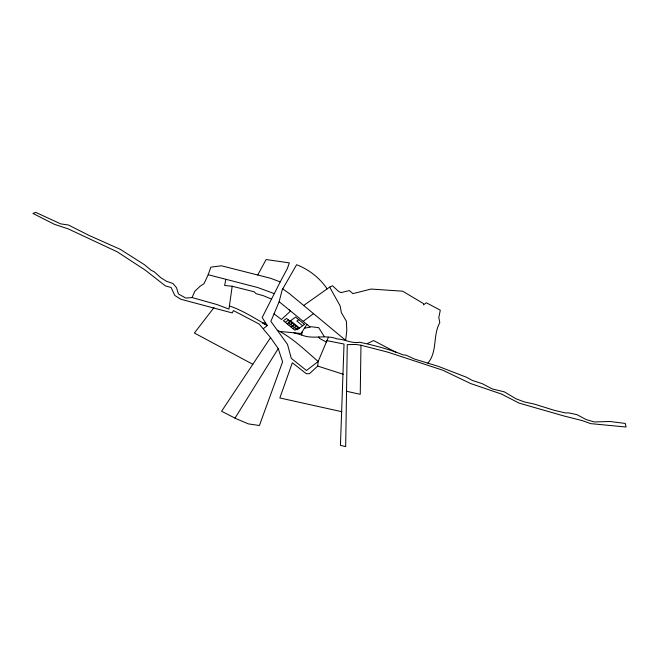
<?xml version="1.0" encoding="UTF-8"?>
<svg xmlns="http://www.w3.org/2000/svg" width="659" height="659" viewBox="0 0 659 659"><rect width="100%" height="100%" fill="white"/><g stroke="black" fill="none" stroke-linecap="round" stroke-linejoin="round"><path stroke-width="0.99" d="M341.757 411.702L279.844 397.962L292.332 362.755L306.295 373.694L309.425 373.702L317.712 366.075L318.165 361.486L326.93 340.67L344.031 344.039L340.439 445.36L345.678 446.613L347.26 344.624L355.835 344.459L360.975 345.225L360.251 394.321L346.543 391.273M225.806 279.424L224.637 285.479L232.19 286.253L228.97 309.104L217.033 304.565L192.082 297.563L185.805 298.066L178.457 294.005L176.53 287.736L172.971 283.535L166.233 281.162L160.425 277.414L154.47 271.969L150.911 270.116L144.552 264.778L120.309 249.349L89.146 235.469L68.503 225.024L60.752 223.887L35.726 212.387L32.95 213.458L54.31 224.274L68.256 228.895L117.228 251.82L145.161 270.066L165.425 285.915L171.118 287.481L174.75 295.413L180.879 299.277L232.207 312.918L233.418 310.57L259.209 324.08L270.544 337.622L278.23 348.619L282.604 361.816L259.399 425.516L248.361 423.885L236.153 418.712L221.589 411.241L270.544 337.622M360.975 345.225L387.822 352.145L442.93 370.267L470.641 383.546L501.408 394.024L519.07 403.102L563.923 415.969L582.284 420.607L590.719 423.638L626.05 427.007L625.251 423.432L609.954 421.496L594.286 421.941L586.156 419.585L577.037 414.692L568.766 412.888L565.29 412.905L554.466 410.368L534.54 404.165L524.235 401.891L516.005 398.786L504.242 391.825L492.331 388.95L482.124 383.62L472.297 380.432L466.687 377.343L438.383 366.371L414.527 359.064L405.862 355.077L403.201 354.921C389.123 349.105 374.427 345.464 359.723 342.243C351.832 343.817 344.871 339.237 337.07 338.94C325.447 334.179 313.124 339.896 301.624 334.986L302.275 331.65M277.439 330.25C292.72 337.952 305.191 350.3 318.165 361.486L306.493 370.49L291.294 358.381L287.513 344.402L270.865 321.37L279.144 301.715L282.184 289.845L296.608 264.729C308.766 269.399 319.895 277.999 327.128 288.897M192.082 297.563L194.817 291.311L199.965 286.36L204.076 283.568L208.195 274.721L210.855 267.159L221.416 265.783L270.445 278.238L280.232 281.904L287.349 268.551L289.342 262.867L266.129 259.539L257.735 274.968M328.33 337.334L326.345 342.062L319.615 338.462L318.783 336.93M229.39 305.933C242.916 310.488 254.844 318.412 267.117 325.315L262.175 317.506L280.232 281.904M427.864 363.15C437.708 351.552 432.584 335.447 439.8 322.655L438.803 317.622L440.294 310.158L426.291 302.753L423.548 304.87L423.473 303.577L402.624 291.179L371.075 289.062L352.911 293.634L349.385 290.578L340.843 292.637L338.224 291.056L332.523 285.767L329.673 287.093L303.692 305.471M235.016 418.127L278.23 348.619M306.888 324.393L301.097 333.503L280.462 331.502M213.936 307.662L194.372 333.026L252.817 364.287M263.452 328.577L267.463 325.48L262.34 322.984L265.445 323.009M303.181 321.361L313.519 313.61M293 328.635L296.171 326.312M298.741 319.656L296.863 321.024L302.613 325.744M291.072 327.053L294.243 324.739M289.153 325.464L292.324 323.157M287.225 323.882L290.405 321.584M285.306 322.3L288.494 320.002M367.368 343.545L373.587 340.555L395.952 352.285M304.409 328.289L311.377 326.757L318.709 327.663L324.146 336.378M232.19 286.253L254.25 291.813L256.022 293.65L263.378 295.71L271.681 299.145M208.195 274.721L257.768 287.538L274.498 293.708M293.98 332.811L301.624 334.986M317.712 366.075L343.232 374.23M282.744 288.864L289.235 293.486L345.654 340.332L346.815 330.373L346.379 321.238L341.378 312.63L340.159 305.949L329.673 287.093M274.012 313.89L281.484 319.458L290.553 311.023L310.051 326.979M289.227 309.944L290.553 311.023L279.144 301.715M290.553 320.719L299.483 328.058M298.099 327.894L294.935 330.225L283.386 320.719L286.583 318.437L298.099 327.894M304.483 324.36L297.16 329.772L288.214 322.416L295.586 317.078L304.483 324.36"/></g></svg>
